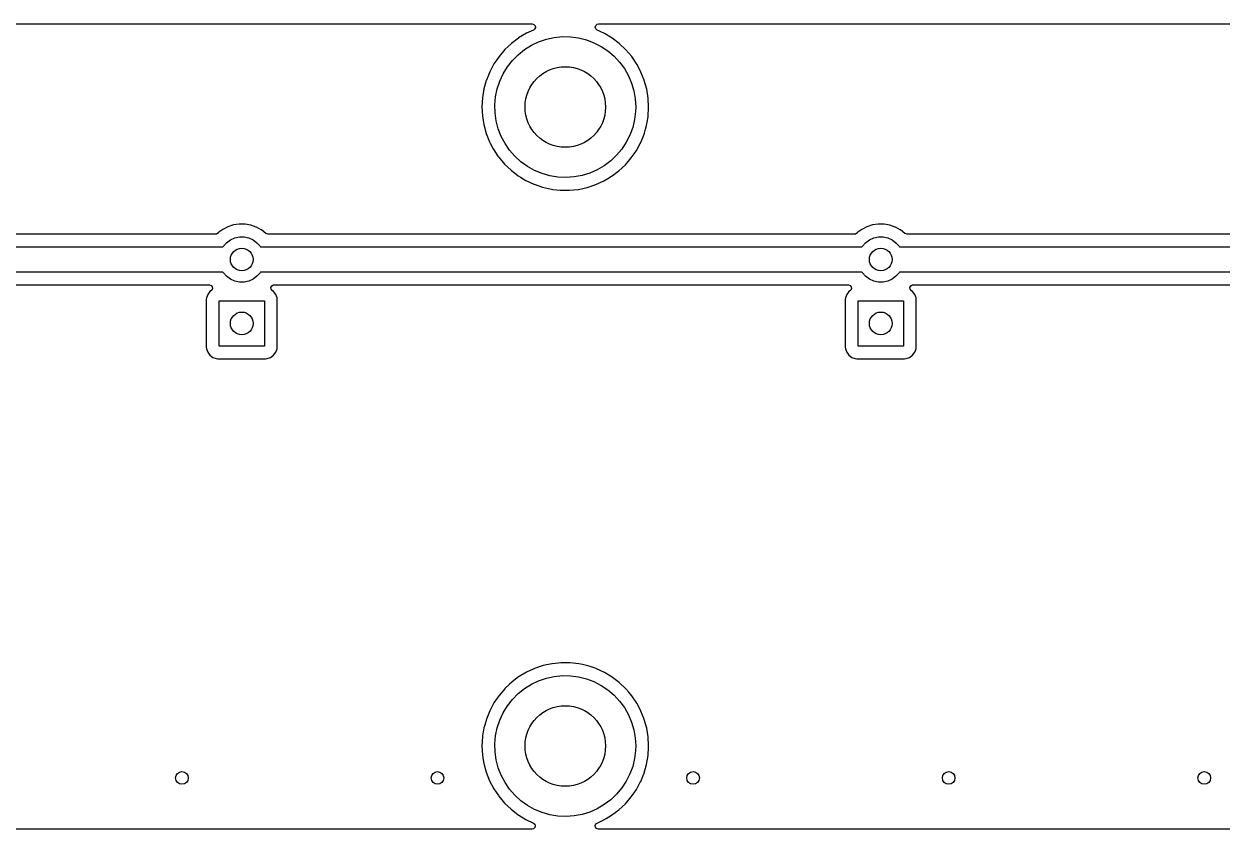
# Model space of a CAD drawing. Extents: x 14 to 417, y -139 to -107.
# Drawn here: x 321.38 to 369.01, y -139.19 to -107.19 of the extents above; entities that cross this region are included whole.
import ezdxf

# ---------------------------------------------------------------- set-up
doc = ezdxf.new("R2010")
doc.units = 0
doc.layers.add('BLACK', color=7, linetype='CONTINUOUS')

msp = doc.modelspace()

# ---------------------------------------------------------------- linework, layer by layer
at = {"layer": 'BLACK', "linetype": 'CONTINUOUS'}
for p, q in [((293.416, -107.188), (341.585, -107.188)), ((341.355, -107.559), (341.047, -107.743)), ((341.638, -107.429), (341.355, -107.559)), ((341.585, -107.188), (341.653, -107.209)), ((341.68, -107.397), (341.638, -107.429)), ((341.653, -107.209), (341.7, -107.262)), ((341.71, -107.332), (341.68, -107.397)), ((341.7, -107.262), (341.71, -107.332)), ((344.09, -107.314), (344.111, -107.246)), ((344.11, -107.382), (344.09, -107.314)), ((344.163, -107.429), (344.11, -107.382)), ((344.111, -107.246), (344.165, -107.2)), ((344.286, -107.486), (344.163, -107.429)), ((344.165, -107.2), (344.216, -107.188)), ((344.216, -107.188), (392.385, -107.188)), ((344.456, -107.564), (344.286, -107.486)), ((344.458, -107.566), (344.456, -107.564)), ((344.759, -107.748), (344.458, -107.566)), ((344.458, -107.566), (344.458, -107.566)), ((340.761, -107.959), (340.501, -108.205)), ((341.039, -107.75), (340.761, -107.959)), ((341.044, -107.745), (341.039, -107.75)), ((341.047, -107.743), (341.044, -107.745)), ((341.044, -107.745), (341.044, -107.745)), ((341.278, -108.208), (341.551, -108.036)), ((341.551, -108.036), (341.842, -107.898)), ((341.842, -107.898), (342.147, -107.793)), ((342.147, -107.793), (342.462, -107.724)), ((342.462, -107.724), (342.783, -107.692)), ((342.783, -107.692), (343.105, -107.698)), ((343.105, -107.698), (343.425, -107.74)), ((343.425, -107.74), (343.737, -107.818)), ((343.737, -107.818), (344.039, -107.932)), ((344.039, -107.932), (344.325, -108.08)), ((344.325, -108.08), (344.593, -108.26)), ((344.762, -107.75), (344.759, -107.748)), ((344.759, -107.748), (344.759, -107.748)), ((345.047, -107.967), (344.762, -107.75)), ((345.307, -108.213), (345.047, -107.967)), ((340.266, -108.48), (340.173, -108.617)), ((340.268, -108.478), (340.266, -108.48)), ((340.266, -108.48), (340.266, -108.48)), ((340.501, -108.205), (340.268, -108.478)), ((340.8, -108.638), (341.026, -108.409)), ((341.026, -108.409), (341.278, -108.208)), ((344.593, -108.26), (344.838, -108.469)), ((344.838, -108.469), (345.057, -108.705)), ((345.539, -108.487), (345.307, -108.213)), ((345.74, -108.783), (345.539, -108.487)), ((340.066, -108.774), (339.897, -109.09)), ((340.173, -108.617), (340.066, -108.774)), ((340.432, -109.167), (340.601, -108.892)), ((340.601, -108.892), (340.8, -108.638)), ((345.057, -108.705), (345.248, -108.965)), ((345.248, -108.965), (345.408, -109.245)), ((345.742, -108.787), (345.74, -108.783)), ((345.878, -109.043), (345.742, -108.787)), ((345.742, -108.787), (345.742, -108.787)), ((345.908, -109.1), (345.878, -109.043)), ((339.76, -109.433), (339.666, -109.767)), ((339.762, -109.425), (339.76, -109.433)), ((339.763, -109.422), (339.762, -109.425)), ((339.762, -109.425), (339.762, -109.425)), ((339.897, -109.09), (339.763, -109.422)), ((340.195, -109.765), (340.297, -109.459)), ((340.297, -109.459), (340.432, -109.167)), ((345.408, -109.245), (345.534, -109.542)), ((345.909, -109.103), (345.908, -109.1)), ((346.037, -109.425), (345.909, -109.103)), ((346.04, -109.433), (346.037, -109.425)), ((346.136, -109.779), (346.04, -109.433)), ((339.666, -109.767), (339.607, -110.121)), ((340.13, -110.081), (340.195, -109.765)), ((345.534, -109.542), (345.626, -109.851)), ((345.626, -109.851), (345.681, -110.168)), ((346.194, -110.132), (346.136, -109.779)), ((339.607, -110.121), (339.587, -110.478)), ((339.587, -110.478), (339.605, -110.836)), ((340.101, -110.402), (340.13, -110.081)), ((340.11, -110.724), (340.101, -110.402)), ((345.681, -110.168), (345.7, -110.49)), ((346.213, -110.49), (346.194, -110.132)), ((339.605, -110.836), (339.605, -110.84)), ((339.605, -110.84), (339.605, -110.84)), ((339.605, -110.84), (339.635, -111.027)), ((340.155, -111.043), (340.11, -110.724)), ((345.694, -110.666), (345.656, -110.986)), ((345.7, -110.49), (345.694, -110.666)), ((346.154, -111.091), (346.191, -110.874)), ((346.191, -110.871), (346.193, -110.848)), ((346.191, -110.874), (346.191, -110.871)), ((346.191, -110.874), (346.191, -110.874)), ((346.193, -110.848), (346.213, -110.515)), ((346.213, -110.513), (346.213, -110.49)), ((346.213, -110.515), (346.213, -110.513)), ((339.635, -111.027), (339.661, -111.19)), ((339.661, -111.19), (339.756, -111.536)), ((340.237, -111.355), (340.155, -111.043)), ((340.354, -111.656), (340.237, -111.355)), ((345.58, -111.299), (345.47, -111.602)), ((345.656, -110.986), (345.58, -111.299)), ((346.043, -111.533), (346.09, -111.368)), ((346.09, -111.368), (346.131, -111.224)), ((346.131, -111.224), (346.154, -111.091)), ((339.756, -111.536), (339.887, -111.869)), ((339.887, -111.869), (339.916, -111.923)), ((340.505, -111.94), (340.354, -111.656)), ((345.325, -111.89), (345.148, -112.159)), ((345.47, -111.602), (345.325, -111.89)), ((345.88, -111.934), (345.898, -111.901)), ((345.898, -111.901), (346.033, -111.569)), ((346.033, -111.569), (346.043, -111.533)), ((339.916, -111.923), (340.039, -112.158)), ((340.039, -112.158), (340.054, -112.187)), ((340.054, -112.187), (340.056, -112.189)), ((340.056, -112.189), (340.056, -112.189)), ((340.056, -112.189), (340.224, -112.439)), ((340.688, -112.206), (340.505, -111.94)), ((340.899, -112.449), (340.688, -112.206)), ((345.148, -112.159), (344.941, -112.407)), ((345.525, -112.512), (345.632, -112.357)), ((345.632, -112.357), (345.726, -112.219)), ((345.726, -112.219), (345.728, -112.216)), ((345.726, -112.219), (345.726, -112.219)), ((345.728, -112.216), (345.73, -112.213)), ((345.73, -112.213), (345.88, -111.934)), ((345.73, -112.213), (345.73, -112.213)), ((340.224, -112.439), (340.254, -112.484)), ((340.254, -112.484), (340.485, -112.758)), ((340.485, -112.758), (340.744, -113.006)), ((341.138, -112.666), (340.899, -112.449)), ((341.4, -112.854), (341.138, -112.666)), ((341.681, -113.011), (341.4, -112.854)), ((344.449, -112.822), (344.171, -112.985)), ((344.707, -112.629), (344.449, -112.822)), ((344.941, -112.407), (344.707, -112.629)), ((345.03, -113.028), (345.291, -112.783)), ((345.291, -112.783), (345.525, -112.512)), ((340.744, -113.006), (341.028, -113.224)), ((341.028, -113.224), (341.117, -113.278)), ((341.117, -113.278), (341.331, -113.408)), ((341.979, -113.134), (341.681, -113.011)), ((342.289, -113.223), (341.979, -113.134)), ((342.607, -113.275), (342.289, -113.223)), ((342.929, -113.29), (342.607, -113.275)), ((343.251, -113.268), (342.929, -113.29)), ((343.568, -113.209), (343.251, -113.268)), ((343.876, -113.114), (343.568, -113.209)), ((344.171, -112.985), (343.876, -113.114)), ((344.435, -113.426), (344.589, -113.335)), ((344.589, -113.335), (344.74, -113.245)), ((344.74, -113.245), (344.743, -113.243)), ((344.74, -113.245), (344.74, -113.245)), ((344.743, -113.243), (344.769, -113.224)), ((344.769, -113.224), (344.935, -113.099)), ((344.935, -113.099), (345.03, -113.028)), ((341.331, -113.408), (341.331, -113.408)), ((341.331, -113.408), (341.334, -113.41)), ((341.334, -113.41), (341.337, -113.412)), ((341.337, -113.412), (341.337, -113.412)), ((341.337, -113.412), (341.656, -113.561)), ((341.656, -113.561), (341.656, -113.561)), ((341.656, -113.561), (341.659, -113.562)), ((341.659, -113.562), (341.662, -113.563)), ((341.662, -113.563), (341.662, -113.563)), ((341.662, -113.563), (341.995, -113.677)), ((341.995, -113.677), (341.995, -113.677)), ((341.995, -113.677), (341.998, -113.678)), ((341.998, -113.678), (342.347, -113.757)), ((342.347, -113.757), (342.4, -113.763)), ((342.4, -113.763), (342.7, -113.797)), ((342.7, -113.797), (342.7, -113.797)), ((342.7, -113.797), (342.703, -113.798)), ((342.703, -113.798), (342.707, -113.798)), ((342.707, -113.798), (342.707, -113.798)), ((342.707, -113.798), (342.901, -113.799)), ((342.901, -113.799), (343.062, -113.799)), ((343.062, -113.799), (343.065, -113.799)), ((343.065, -113.799), (343.415, -113.763)), ((343.065, -113.799), (343.065, -113.799)), ((343.415, -113.763), (343.415, -113.763)), ((343.415, -113.763), (343.418, -113.763)), ((343.418, -113.763), (343.422, -113.762)), ((343.422, -113.762), (343.594, -113.725)), ((343.422, -113.762), (343.422, -113.762)), ((343.594, -113.725), (343.769, -113.687)), ((343.769, -113.687), (344.109, -113.575)), ((344.109, -113.575), (344.435, -113.426)), ((329.491, -115.248), (329.487, -115.25)), ((329.711, -115.176), (329.491, -115.248)), ((329.94, -115.141), (329.711, -115.176)), ((329.946, -115.141), (329.94, -115.141)), ((330.099, -115.143), (329.946, -115.141)), ((329.946, -115.141), (329.946, -115.141)), ((330.172, -115.144), (330.099, -115.143)), ((330.177, -115.145), (330.172, -115.144)), ((330.395, -115.184), (330.177, -115.145)), ((330.177, -115.145), (330.177, -115.145)), ((330.4, -115.185), (330.395, -115.184)), ((330.395, -115.184), (330.395, -115.184)), ((330.405, -115.186), (330.4, -115.185)), ((330.614, -115.26), (330.405, -115.186)), ((330.405, -115.186), (330.405, -115.186)), ((354.891, -115.248), (354.887, -115.25)), ((355.111, -115.176), (354.891, -115.248)), ((355.34, -115.141), (355.111, -115.176)), ((355.346, -115.141), (355.34, -115.141)), ((355.499, -115.143), (355.346, -115.141)), ((355.346, -115.141), (355.346, -115.141)), ((355.572, -115.144), (355.499, -115.143)), ((355.577, -115.145), (355.572, -115.144)), ((355.795, -115.184), (355.577, -115.145)), ((355.577, -115.145), (355.577, -115.145)), ((355.8, -115.185), (355.795, -115.184)), ((355.795, -115.184), (355.795, -115.184)), ((355.805, -115.186), (355.8, -115.185)), ((356.014, -115.26), (355.805, -115.186)), ((355.805, -115.186), (355.805, -115.186)), ((329.001, -115.542), (305.679, -115.542)), ((329.03, -115.539), (329.001, -115.542)), ((329.092, -115.504), (329.03, -115.539)), ((329.097, -115.498), (329.092, -115.504)), ((329.101, -115.494), (329.097, -115.498)), ((329.134, -115.469), (329.101, -115.494)), ((329.282, -115.358), (329.134, -115.469)), ((329.286, -115.355), (329.282, -115.358)), ((329.282, -115.358), (329.282, -115.358)), ((329.29, -115.353), (329.286, -115.355)), ((329.487, -115.25), (329.29, -115.353)), ((329.487, -115.25), (329.487, -115.25)), ((329.589, -115.772), (329.761, -115.695)), ((329.761, -115.695), (329.945, -115.656)), ((329.945, -115.656), (330.133, -115.656)), ((330.133, -115.656), (330.317, -115.695)), ((330.317, -115.695), (330.489, -115.772)), ((330.618, -115.262), (330.614, -115.26)), ((330.614, -115.26), (330.614, -115.26)), ((330.623, -115.264), (330.618, -115.262)), ((330.817, -115.371), (330.623, -115.264)), ((330.623, -115.264), (330.623, -115.264)), ((330.821, -115.374), (330.817, -115.371)), ((330.817, -115.371), (330.817, -115.371)), ((330.825, -115.377), (330.821, -115.374)), ((331, -115.515), (330.825, -115.377)), ((330.825, -115.377), (330.825, -115.377)), ((331.01, -115.522), (331, -115.515)), ((331.079, -115.542), (331.01, -115.522)), ((354.401, -115.542), (331.079, -115.542)), ((354.43, -115.539), (354.401, -115.542)), ((354.492, -115.504), (354.43, -115.539)), ((354.497, -115.498), (354.492, -115.504)), ((354.501, -115.494), (354.497, -115.498)), ((354.534, -115.469), (354.501, -115.494)), ((354.682, -115.358), (354.534, -115.469)), ((354.686, -115.355), (354.682, -115.358)), ((354.682, -115.358), (354.682, -115.358)), ((354.69, -115.353), (354.686, -115.355)), ((354.887, -115.25), (354.69, -115.353)), ((354.887, -115.25), (354.887, -115.25)), ((354.989, -115.772), (355.161, -115.695)), ((355.161, -115.695), (355.345, -115.656)), ((355.345, -115.656), (355.533, -115.656)), ((355.533, -115.656), (355.717, -115.695)), ((355.717, -115.695), (355.889, -115.772)), ((356.018, -115.262), (356.014, -115.26)), ((356.014, -115.26), (356.014, -115.26)), ((356.023, -115.264), (356.018, -115.262)), ((356.217, -115.371), (356.023, -115.264)), ((356.023, -115.264), (356.023, -115.264)), ((356.221, -115.374), (356.217, -115.371)), ((356.217, -115.371), (356.217, -115.371)), ((356.225, -115.377), (356.221, -115.374)), ((356.4, -115.515), (356.225, -115.377)), ((356.225, -115.377), (356.225, -115.377)), ((356.41, -115.522), (356.4, -115.515)), ((356.479, -115.542), (356.41, -115.522)), ((372.445, -115.542), (356.479, -115.542)), ((305.384, -116.051), (329.294, -116.051)), ((329.294, -116.051), (329.311, -116.022)), ((329.311, -116.022), (329.437, -115.882)), ((329.437, -115.882), (329.589, -115.772)), ((330.489, -115.772), (330.641, -115.882)), ((330.641, -115.882), (330.767, -116.022)), ((330.767, -116.022), (330.784, -116.051)), ((330.784, -116.051), (354.694, -116.051)), ((354.694, -116.051), (354.711, -116.022)), ((354.711, -116.022), (354.837, -115.882)), ((354.837, -115.882), (354.989, -115.772)), ((355.889, -115.772), (356.041, -115.882)), ((356.041, -115.882), (356.167, -116.022)), ((356.167, -116.022), (356.184, -116.051)), ((356.184, -116.051), (373.08, -116.051)), ((329.294, -117.051), (305.384, -117.051)), ((329.311, -117.08), (329.294, -117.051)), ((329.437, -117.22), (329.311, -117.08)), ((330.767, -117.08), (330.641, -117.22)), ((330.784, -117.051), (330.767, -117.08)), ((354.694, -117.051), (330.784, -117.051)), ((354.711, -117.08), (354.694, -117.051)), ((354.837, -117.22), (354.711, -117.08)), ((356.167, -117.08), (356.041, -117.22)), ((356.184, -117.051), (356.167, -117.08)), ((380.094, -117.051), (356.184, -117.051)), ((305.923, -117.559), (328.755, -117.559)), ((328.755, -117.559), (328.824, -117.579)), ((328.824, -117.579), (328.87, -117.633)), ((329.589, -117.33), (329.437, -117.22)), ((329.761, -117.407), (329.589, -117.33)), ((329.945, -117.446), (329.761, -117.407)), ((330.133, -117.446), (329.945, -117.446)), ((330.317, -117.407), (330.133, -117.446)), ((330.489, -117.33), (330.317, -117.407)), ((330.641, -117.22), (330.489, -117.33)), ((331.199, -117.659), (331.234, -117.596)), ((331.234, -117.596), (331.296, -117.562)), ((331.296, -117.562), (331.323, -117.559)), ((331.323, -117.559), (354.155, -117.559)), ((354.155, -117.559), (354.224, -117.579)), ((354.224, -117.579), (354.27, -117.633)), ((354.989, -117.33), (354.837, -117.22)), ((355.161, -117.407), (354.989, -117.33)), ((355.345, -117.446), (355.161, -117.407)), ((355.533, -117.446), (355.345, -117.446)), ((355.717, -117.407), (355.533, -117.446)), ((355.889, -117.33), (355.717, -117.407)), ((356.041, -117.22), (355.889, -117.33)), ((356.599, -117.659), (356.634, -117.596)), ((356.634, -117.596), (356.696, -117.562)), ((356.696, -117.562), (356.723, -117.559)), ((356.723, -117.559), (379.555, -117.559)), ((328.637, -118.081), (328.631, -118.143)), ((328.688, -117.944), (328.637, -118.081)), ((328.776, -117.828), (328.688, -117.944)), ((328.831, -117.786), (328.776, -117.828)), ((328.851, -117.768), (328.831, -117.786)), ((328.88, -117.703), (328.851, -117.768)), ((328.87, -117.633), (328.88, -117.703)), ((331.205, -117.729), (331.199, -117.659)), ((331.247, -117.786), (331.205, -117.729)), ((331.302, -117.828), (331.247, -117.786)), ((331.39, -117.944), (331.302, -117.828)), ((331.441, -118.081), (331.39, -117.944)), ((331.448, -118.143), (331.441, -118.081)), ((354.037, -118.081), (354.031, -118.143)), ((354.088, -117.944), (354.037, -118.081)), ((354.176, -117.828), (354.088, -117.944)), ((354.231, -117.786), (354.176, -117.828)), ((354.251, -117.768), (354.231, -117.786)), ((354.28, -117.703), (354.251, -117.768)), ((354.27, -117.633), (354.28, -117.703)), ((356.605, -117.729), (356.599, -117.659)), ((356.647, -117.786), (356.605, -117.729)), ((356.702, -117.828), (356.647, -117.786)), ((356.79, -117.944), (356.702, -117.828)), ((356.841, -118.081), (356.79, -117.944)), ((356.848, -118.143), (356.841, -118.081)), ((328.631, -118.143), (328.631, -120.039)), ((329.139, -119.991), (329.139, -118.191)), ((329.139, -118.191), (330.939, -118.191)), ((330.939, -118.191), (330.939, -119.991)), ((331.448, -120.039), (331.448, -118.143)), ((354.031, -118.143), (354.031, -120.039)), ((354.539, -119.991), (354.539, -118.191)), ((354.539, -118.191), (356.339, -118.191)), ((356.339, -118.191), (356.339, -119.991)), ((356.848, -120.039), (356.848, -118.143)), ((330.939, -119.991), (329.139, -119.991)), ((356.339, -119.991), (354.539, -119.991)), ((328.631, -120.039), (328.637, -120.101)), ((328.637, -120.101), (328.688, -120.238)), ((328.688, -120.238), (328.776, -120.354)), ((328.776, -120.354), (328.892, -120.442)), ((328.892, -120.442), (329.029, -120.493)), ((331.049, -120.493), (331.186, -120.442)), ((331.186, -120.442), (331.302, -120.354)), ((331.302, -120.354), (331.39, -120.238)), ((331.39, -120.238), (331.441, -120.101)), ((331.441, -120.101), (331.448, -120.039)), ((354.031, -120.039), (354.037, -120.101)), ((354.037, -120.101), (354.088, -120.238)), ((354.088, -120.238), (354.176, -120.354)), ((354.176, -120.354), (354.292, -120.442)), ((354.292, -120.442), (354.429, -120.493)), ((356.449, -120.493), (356.586, -120.442)), ((356.586, -120.442), (356.702, -120.354)), ((356.702, -120.354), (356.79, -120.238)), ((356.79, -120.238), (356.841, -120.101)), ((356.841, -120.101), (356.848, -120.039)), ((329.029, -120.493), (329.091, -120.499)), ((329.091, -120.499), (330.987, -120.499)), ((330.987, -120.499), (331.049, -120.493)), ((354.429, -120.493), (354.491, -120.499)), ((354.491, -120.499), (356.387, -120.499)), ((356.387, -120.499), (356.449, -120.493)), ((341.625, -132.835), (341.355, -132.959)), ((341.677, -132.811), (341.625, -132.835)), ((341.68, -132.809), (341.677, -132.811)), ((341.677, -132.811), (341.677, -132.811)), ((342.02, -132.696), (341.68, -132.809)), ((342.37, -132.619), (342.02, -132.696)), ((342.374, -132.619), (342.37, -132.619)), ((342.613, -132.593), (342.374, -132.619)), ((342.374, -132.619), (342.374, -132.619)), ((342.727, -132.581), (342.613, -132.593)), ((342.912, -132.582), (342.727, -132.581)), ((343.082, -132.582), (342.912, -132.582)), ((343.085, -132.582), (343.082, -132.582)), ((343.082, -132.582), (343.082, -132.582)), ((343.088, -132.582), (343.085, -132.582)), ((343.438, -132.621), (343.088, -132.582)), ((343.088, -132.582), (343.088, -132.582)), ((343.441, -132.621), (343.438, -132.621)), ((343.438, -132.621), (343.438, -132.621)), ((343.444, -132.622), (343.441, -132.621)), ((343.59, -132.654), (343.444, -132.622)), ((343.444, -132.622), (343.444, -132.622)), ((343.791, -132.699), (343.59, -132.654)), ((343.794, -132.7), (343.791, -132.699)), ((343.888, -132.731), (343.794, -132.7)), ((343.794, -132.7), (343.794, -132.7)), ((344.13, -132.814), (343.888, -132.731)), ((344.134, -132.815), (344.13, -132.814)), ((344.141, -132.819), (344.134, -132.815)), ((344.134, -132.815), (344.134, -132.815)), ((344.456, -132.964), (344.141, -132.819)), ((340.789, -133.339), (340.761, -133.359)), ((341.044, -133.145), (340.789, -133.339)), ((341.047, -133.143), (341.044, -133.145)), ((341.044, -133.145), (341.044, -133.145)), ((341.068, -133.131), (341.047, -133.143)), ((341.352, -132.961), (341.068, -133.131)), ((341.355, -132.959), (341.352, -132.961)), ((341.352, -132.961), (341.352, -132.961)), ((341.551, -133.436), (341.842, -133.298)), ((341.842, -133.298), (342.147, -133.193)), ((342.147, -133.193), (342.462, -133.124)), ((342.462, -133.124), (342.783, -133.092)), ((342.783, -133.092), (343.105, -133.098)), ((343.105, -133.098), (343.425, -133.14)), ((343.425, -133.14), (343.737, -133.218)), ((343.737, -133.218), (344.039, -133.332)), ((344.039, -133.332), (344.325, -133.48)), ((344.458, -132.966), (344.456, -132.964)), ((344.759, -133.148), (344.458, -132.966)), ((344.458, -132.966), (344.458, -132.966)), ((344.762, -133.15), (344.759, -133.148)), ((344.759, -133.148), (344.759, -133.148)), ((344.765, -133.152), (344.762, -133.15)), ((344.778, -133.161), (344.765, -133.152)), ((344.765, -133.152), (344.765, -133.152)), ((345.047, -133.367), (344.778, -133.161)), ((340.492, -133.615), (340.268, -133.878)), ((340.498, -133.608), (340.492, -133.615)), ((340.501, -133.605), (340.498, -133.608)), ((340.498, -133.608), (340.498, -133.608)), ((340.682, -133.434), (340.501, -133.605)), ((340.759, -133.362), (340.682, -133.434)), ((340.761, -133.359), (340.759, -133.362)), ((340.759, -133.362), (340.759, -133.362)), ((340.8, -134.038), (341.026, -133.809)), ((341.026, -133.809), (341.278, -133.608)), ((341.278, -133.608), (341.551, -133.436)), ((344.325, -133.48), (344.593, -133.66)), ((344.593, -133.66), (344.838, -133.869)), ((345.307, -133.613), (345.047, -133.367)), ((345.426, -133.753), (345.307, -133.613)), ((345.536, -133.883), (345.426, -133.753)), ((340.066, -134.174), (339.897, -134.49)), ((340.192, -133.989), (340.066, -134.174)), ((340.266, -133.88), (340.192, -133.989)), ((340.268, -133.878), (340.266, -133.88)), ((340.266, -133.88), (340.266, -133.88)), ((340.432, -134.567), (340.601, -134.292)), ((340.601, -134.292), (340.8, -134.038)), ((344.838, -133.869), (345.057, -134.105)), ((345.057, -134.105), (345.248, -134.365)), ((345.539, -133.887), (345.536, -133.883)), ((345.541, -133.89), (345.539, -133.887)), ((345.545, -133.896), (345.541, -133.89)), ((345.74, -134.183), (345.545, -133.896)), ((345.742, -134.187), (345.74, -134.183)), ((345.835, -134.362), (345.742, -134.187)), ((345.742, -134.187), (345.742, -134.187)), ((339.897, -134.49), (339.763, -134.822)), ((340.297, -134.859), (340.432, -134.567)), ((345.248, -134.365), (345.408, -134.645)), ((345.408, -134.645), (345.534, -134.942)), ((345.908, -134.5), (345.835, -134.362)), ((345.909, -134.503), (345.908, -134.5)), ((346.037, -134.825), (345.909, -134.503)), ((339.666, -135.171), (339.614, -135.48)), ((339.697, -135.058), (339.666, -135.167)), ((339.666, -135.167), (339.666, -135.171)), ((339.666, -135.171), (339.666, -135.171)), ((339.762, -134.825), (339.697, -135.058)), ((339.763, -134.822), (339.762, -134.825)), ((339.762, -134.825), (339.762, -134.825)), ((340.13, -135.481), (340.195, -135.165)), ((340.195, -135.165), (340.297, -134.859)), ((345.534, -134.942), (345.626, -135.251)), ((346.04, -134.833), (346.037, -134.825)), ((346.136, -135.179), (346.04, -134.833)), ((346.194, -135.532), (346.136, -135.179)), ((339.607, -135.521), (339.587, -135.878)), ((339.614, -135.48), (339.607, -135.521)), ((340.101, -135.802), (340.13, -135.481)), ((345.626, -135.251), (345.681, -135.568)), ((345.681, -135.568), (345.7, -135.89)), ((346.213, -135.89), (346.194, -135.532)), ((339.587, -135.878), (339.605, -136.236)), ((340.11, -136.124), (340.101, -135.802)), ((340.155, -136.443), (340.11, -136.124)), ((345.694, -136.066), (345.656, -136.386)), ((345.7, -135.89), (345.694, -136.066)), ((346.194, -136.236), (346.211, -135.955)), ((346.211, -135.955), (346.213, -135.913)), ((346.213, -135.913), (346.213, -135.89)), ((339.605, -136.236), (339.605, -136.24)), ((339.605, -136.24), (339.605, -136.24)), ((339.605, -136.24), (339.624, -136.356)), ((339.624, -136.356), (339.661, -136.59)), ((339.661, -136.59), (339.756, -136.936)), ((340.237, -136.755), (340.155, -136.443)), ((345.656, -136.386), (345.58, -136.699)), ((346.065, -136.858), (346.131, -136.624)), ((346.131, -136.624), (346.191, -136.271)), ((346.191, -136.271), (346.194, -136.236)), ((339.756, -136.936), (339.887, -137.269)), ((340.354, -137.056), (340.237, -136.755)), ((340.505, -137.34), (340.354, -137.056)), ((345.47, -137.002), (345.325, -137.29)), ((345.58, -136.699), (345.47, -137.002)), ((345.898, -137.301), (345.995, -137.062)), ((345.995, -137.062), (346.032, -136.972)), ((346.032, -136.972), (346.033, -136.969)), ((346.032, -136.972), (346.032, -136.972)), ((346.033, -136.969), (346.036, -136.959)), ((346.036, -136.959), (346.065, -136.858)), ((339.887, -137.269), (340.054, -137.587)), ((340.054, -137.587), (340.056, -137.589)), ((340.056, -137.589), (340.056, -137.589)), ((340.056, -137.589), (340.24, -137.863)), ((340.688, -137.606), (340.505, -137.34)), ((340.899, -137.849), (340.688, -137.606)), ((345.148, -137.559), (344.941, -137.807)), ((345.325, -137.29), (345.148, -137.559)), ((345.632, -137.757), (345.726, -137.619)), ((345.726, -137.619), (345.728, -137.616)), ((345.726, -137.619), (345.726, -137.619)), ((345.728, -137.616), (345.73, -137.613)), ((345.73, -137.613), (345.896, -137.304)), ((345.73, -137.613), (345.73, -137.613)), ((345.896, -137.304), (345.898, -137.301)), ((340.24, -137.863), (340.254, -137.884)), ((340.254, -137.884), (340.485, -138.158)), ((341.138, -138.066), (340.899, -137.849)), ((341.4, -138.254), (341.138, -138.066)), ((344.707, -138.029), (344.449, -138.222)), ((344.941, -137.807), (344.707, -138.029)), ((345.291, -138.183), (345.525, -137.912)), ((345.525, -137.912), (345.632, -137.757)), ((340.485, -138.158), (340.744, -138.406)), ((340.744, -138.406), (341.028, -138.624)), ((341.681, -138.411), (341.4, -138.254)), ((341.979, -138.534), (341.681, -138.411)), ((342.289, -138.623), (341.979, -138.534)), ((343.876, -138.514), (343.568, -138.609)), ((344.171, -138.385), (343.876, -138.514)), ((344.449, -138.222), (344.171, -138.385)), ((344.743, -138.643), (345.03, -138.428)), ((345.03, -138.428), (345.291, -138.183)), ((341.028, -138.624), (341.06, -138.643)), ((341.06, -138.643), (341.331, -138.808)), ((341.331, -138.808), (341.331, -138.808)), ((341.331, -138.808), (341.334, -138.81)), ((341.334, -138.81), (341.337, -138.812)), ((341.337, -138.812), (341.337, -138.812)), ((341.337, -138.812), (341.636, -138.951)), ((341.636, -138.951), (341.689, -138.998)), ((341.689, -138.998), (341.709, -139.067)), ((342.607, -138.675), (342.289, -138.623)), ((342.929, -138.69), (342.607, -138.675)), ((343.251, -138.668), (342.929, -138.69)), ((343.568, -138.609), (343.251, -138.668)), ((344.089, -139.048), (344.119, -138.983)), ((344.099, -139.118), (344.089, -139.048)), ((344.119, -138.983), (344.162, -138.951)), ((344.162, -138.951), (344.432, -138.828)), ((344.432, -138.828), (344.435, -138.826)), ((344.435, -138.826), (344.529, -138.771)), ((344.529, -138.771), (344.74, -138.645)), ((344.74, -138.645), (344.743, -138.643)), ((344.74, -138.645), (344.74, -138.645)), ((341.583, -139.191), (293.414, -139.191)), ((341.634, -139.181), (341.583, -139.191)), ((341.688, -139.135), (341.634, -139.181)), ((341.709, -139.067), (341.688, -139.135)), ((344.146, -139.171), (344.099, -139.118)), ((344.214, -139.191), (344.146, -139.171)), ((392.383, -139.191), (344.214, -139.191))]:
    msp.add_line(p, q, dxfattribs=at)
at = {"layer": 'BLACK'}
for centre, radius in [((342.9, -110.49), 1.6), ((330.039, -116.551), 0.45), ((355.439, -116.551), 0.45), ((330.039, -119.091), 0.45), ((355.439, -119.091), 0.45), ((342.9, -135.89), 1.6), ((327.66, -137.16), 0.25), ((337.82, -137.16), 0.25), ((347.98, -137.16), 0.25), ((358.14, -137.16), 0.25), ((368.3, -137.16), 0.25)]:
    msp.add_circle(centre, radius, dxfattribs=at)

doc.saveas('drawing.dxf')
